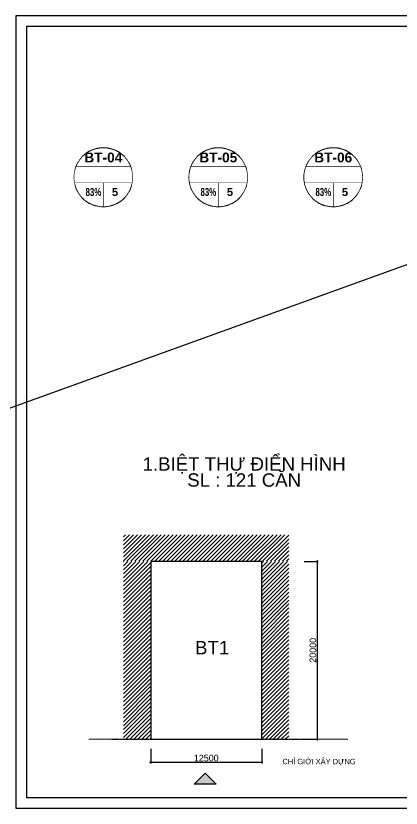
# Model space of a CAD drawing. Header units: metres. Extents: x 551291 to 569219, y 2064429 to 2066248.
# Drawn here: x 551291 to 552159, y 2064429 to 2066211 of the extents above; entities that cross this region are included whole.
import ezdxf
from ezdxf.enums import TextEntityAlignment as Align

# ---------------------------------------------------------------- set-up
doc = ezdxf.new("R2010")
doc.units = ezdxf.units.M
doc.linetypes.add('CENTER2', pattern=[1.125, 0.75, -0.125, 0.125, -0.125])
doc.linetypes.add('X-5M-G-2 lech tang$0$HIDDEN', pattern=[0.375, 0.25, -0.125])
doc.layers.get('0').update_dxf_attribs({"linetype": 'CONTINUOUS'})
doc.layers.get('DEFPOINTS').update_dxf_attribs({"linetype": 'CONTINUOUS'})
doc.layers.add('0_IW9_HATCH', color=8, linetype='CONTINUOUS', lineweight=18)
for name, color, linetype in [('cd', 1, 'CONTINUOUS'), ('loKBT', 42, 'CONTINUOUS'), ('SOLO', 7, 'CONTINUOUS'), ('TEXT25', 2, 'CONTINUOUS'), ('TIMDUONG', 1, 'CONTINUOUS'), ('ViaHeS', 32, 'CONTINUOUS')]:
    doc.layers.add(name, color=color, linetype=linetype)
doc.styles.add('VNIH', font='')
doc.styles.get('VNIH').set_extended_font_data('VNI-Helve', bold=True)
doc.dimstyles.new('Copy of 1000 X20', dxfattribs={"dimtxt": 8, "dimasz": 4.5, "dimexe": 2.5, "dimexo": 6, "dimgap": 2, "dimtad": 1, "dimdec": 0, "dimlfac": 50, "dimzin": 0, "dimdsep": 46, "dimtxsty": 'Standard', "dimblk1": 'DOTSMALL', "dimblk2": 'DOTSMALL', "dimsah": 1, "dimcen": 0.09, "dimdle": 2.5, "dimclrd": 2, "dimclrt": 2, "dimadec": 0, "dimazin": 0, "dimtfac": 1, "dimtdec": 0, "dimtofl": 0, "dimtmove": 2, "dimatfit": 3, "dimldrblk": 'DOTSMALL', "dimfxl": 0, "dimtolj": 1, "dimtzin": 0, "dimarcsym": 0})

# ---------------------------------------------------------------- blocks, each defined once
blk = doc.blocks.new('_DotSmall')
at = {"color": 0, "linetype": 'ByBlock', "const_width": 0.5}
blk.add_lwpolyline([(-0.0625, 0, 1), (0.0625, 0, 1)], format="xyb", close=True, dxfattribs=at)
blk = doc.blocks.new('*D10')
at = {"layer": 'DEFPOINTS', "color": 0, "linetype": 'Continuous'}
for p in [(551595, 2064568.9), (551845, 2064568.9), (551845, 2064532.3)]:
    blk.add_point(p, dxfattribs=at)
at = {"layer": 'SOLO', "color": 0, "linetype": 'Continuous', "lineweight": -2}
for p, q in [((551595, 2064562.9), (551595, 2064529.8)), ((551845, 2064562.9), (551845, 2064529.8))]:
    blk.add_line(p, q, dxfattribs=at)
at = {"layer": 'SOLO', "color": 2, "linetype": 'Continuous', "lineweight": -2}
blk.add_line((551592.5, 2064532.3), (551847.5, 2064532.3), dxfattribs=at)
at = {"layer": 'SOLO', "color": 2, "linetype": 'Continuous', "lineweight": -2, "xscale": 4.5, "yscale": 4.5, "zscale": 4.5, "rotation": 180}
blk.add_blockref('_DotSmall', (551595, 2064532.3), dxfattribs=at)
at = {"layer": 'SOLO', "color": 2, "linetype": 'Continuous', "lineweight": -2, "xscale": 4.5, "yscale": 4.5, "zscale": 4.5}
blk.add_blockref('_DotSmall', (551845, 2064532.3), dxfattribs=at)
at = {"layer": 'SOLO', "color": 2, "linetype": 'Continuous', "insert": (551720, 2064541.8), "char_height": 15, "attachment_point": 5}
blk.add_mtext('\\A1;12500', dxfattribs=at)
blk = doc.blocks.new('*D11')
at = {"layer": 'DEFPOINTS', "color": 0, "linetype": 'Continuous'}
for p in [(551934.1, 2064984.2), (551934.1, 2064584.2), (551969.6, 2064584.2)]:
    blk.add_point(p, dxfattribs=at)
at = {"layer": 'SOLO', "color": 0, "linetype": 'Continuous', "lineweight": -2}
for p, q in [((551940.1, 2064984.2), (551972.1, 2064984.2)), ((551940.1, 2064584.2), (551972.1, 2064584.2))]:
    blk.add_line(p, q, dxfattribs=at)
at = {"layer": 'SOLO', "color": 2, "linetype": 'Continuous', "lineweight": -2}
blk.add_line((551969.6, 2064986.7), (551969.6, 2064581.7), dxfattribs=at)
at = {"layer": 'SOLO', "color": 2, "linetype": 'Continuous', "lineweight": -2, "xscale": 4.5, "yscale": 4.5, "zscale": 4.5}
for p, rotation in [((551969.6, 2064984.2), 90), ((551969.6, 2064584.2), 270)]:
    blk.add_blockref('_DotSmall', p, dxfattribs=dict(at, rotation=rotation))
at = {"layer": 'SOLO', "color": 2, "linetype": 'Continuous', "insert": (551960.1, 2064784.2), "char_height": 15, "attachment_point": 5, "rotation": 90}
blk.add_mtext('\\A1;20000', dxfattribs=at)
blk = doc.blocks.new('gdgdfytytrytytyt')
at = {"layer": 'TEXT25', "color": 2, "linetype": 'Continuous', "flags": 128}
blk.add_lwpolyline([(0, 5.44), (-0.33, 5.43), (-0.65, 5.4), (-0.97, 5.34), (-1.29, 5.26), (-1.6, 5.15), (-1.9, 5.03), (-2.2, 4.88), (-2.48, 4.71), (-2.75, 4.53), (-3, 4.32), (-3.24, 4.1), (-3.46, 3.86), (-3.67, 3.61), (-3.85, 3.34), (-4.02, 3.06), (-4.17, 2.76), (-4.29, 2.46), (-4.4, 2.15), (-4.48, 1.83), (-4.53, 1.51), (-4.57, 1.19), (-4.58, 0.86), (-4.57, 0.53), (-4.53, 0.21), (-4.48, -0.11), (-4.4, -0.43), (-4.29, -0.74), (-4.17, -1.04), (-4.02, -1.33), (-3.85, -1.62), (-3.67, -1.88), (-3.46, -2.14), (-3.24, -2.38), (-3, -2.6), (-2.75, -2.81), (-2.48, -2.99), (-2.2, -3.16), (-1.9, -3.31), (-1.6, -3.43), (-1.29, -3.54), (-0.97, -3.62), (-0.65, -3.67), (-0.33, -3.71), (0, -3.72), (0.33, -3.71), (0.65, -3.67), (0.97, -3.62), (1.29, -3.54), (1.6, -3.43), (1.9, -3.31), (2.2, -3.16), (2.48, -2.99), (2.75, -2.81), (3, -2.6), (3.24, -2.38), (3.46, -2.14), (3.67, -1.88), (3.85, -1.62), (4.02, -1.33), (4.17, -1.04), (4.29, -0.74), (4.4, -0.43), (4.48, -0.11), (4.53, 0.21), (4.57, 0.53), (4.58, 0.86), (4.57, 1.19), (4.53, 1.51), (4.48, 1.83), (4.4, 2.15), (4.29, 2.46), (4.17, 2.76), (4.02, 3.06), (3.85, 3.34), (3.67, 3.61), (3.46, 3.86), (3.24, 4.1), (3, 4.32), (2.75, 4.53), (2.48, 4.71), (2.2, 4.88), (1.9, 5.03), (1.6, 5.15), (1.29, 5.26), (0.97, 5.34), (0.65, 5.4), (0.33, 5.43)], close=True, dxfattribs=at)
at = {"color": 2, "linetype": 'Continuous'}
blk.add_wipeout([(0, 5.44), (-0.33, 5.43), (-0.65, 5.4), (-0.97, 5.34), (-1.29, 5.26), (-1.6, 5.15), (-1.9, 5.03), (-2.2, 4.88), (-2.48, 4.71), (-2.75, 4.53), (-3, 4.32), (-3.24, 4.1), (-3.46, 3.86), (-3.67, 3.61), (-3.85, 3.34), (-4.02, 3.06), (-4.17, 2.76), (-4.29, 2.46), (-4.4, 2.15), (-4.48, 1.83), (-4.53, 1.51), (-4.57, 1.19), (-4.58, 0.86), (-4.57, 0.53), (-4.53, 0.21), (-4.48, -0.11), (-4.4, -0.43), (-4.29, -0.74), (-4.17, -1.04), (-4.02, -1.33), (-3.85, -1.62), (-3.67, -1.88), (-3.46, -2.14), (-3.24, -2.38), (-3, -2.6), (-2.75, -2.81), (-2.48, -2.99), (-2.2, -3.16), (-1.9, -3.31), (-1.6, -3.43), (-1.29, -3.54), (-0.97, -3.62), (-0.65, -3.67), (-0.33, -3.71), (0, -3.72), (0.33, -3.71), (0.65, -3.67), (0.97, -3.62), (1.29, -3.54), (1.6, -3.43), (1.9, -3.31), (2.2, -3.16), (2.48, -2.99), (2.75, -2.81), (3, -2.6), (3.24, -2.38), (3.46, -2.14), (3.67, -1.88), (3.85, -1.62), (4.02, -1.33), (4.17, -1.04), (4.29, -0.74), (4.4, -0.43), (4.48, -0.11), (4.53, 0.21), (4.57, 0.53), (4.58, 0.86), (4.57, 1.19), (4.53, 1.51), (4.48, 1.83), (4.4, 2.15), (4.29, 2.46), (4.17, 2.76), (4.02, 3.06), (3.85, 3.34), (3.67, 3.61), (3.46, 3.86), (3.24, 4.1), (3, 4.32), (2.75, 4.53), (2.48, 4.71), (2.2, 4.88), (1.9, 5.03), (1.6, 5.15), (1.29, 5.26), (0.97, 5.34), (0.65, 5.4), (0.33, 5.43)], dxfattribs=at).dxf.layer = 'TEXT25'
blk.add_wipeout([(0, 5.44), (-0.33, 5.43), (-0.65, 5.4), (-0.97, 5.34), (-1.29, 5.26), (-1.6, 5.15), (-1.9, 5.03), (-2.2, 4.88), (-2.48, 4.71), (-2.75, 4.53), (-3, 4.32), (-3.24, 4.1), (-3.46, 3.86), (-3.67, 3.61), (-3.85, 3.34), (-4.02, 3.06), (-4.17, 2.76), (-4.29, 2.46), (-4.4, 2.15), (-4.48, 1.83), (-4.53, 1.51), (-4.57, 1.19), (-4.58, 0.86), (-4.57, 0.53), (-4.53, 0.21), (-4.48, -0.11), (-4.4, -0.43), (-4.29, -0.74), (-4.17, -1.04), (-4.02, -1.33), (-3.85, -1.62), (-3.67, -1.88), (-3.46, -2.14), (-3.24, -2.38), (-3, -2.6), (-2.75, -2.81), (-2.48, -2.99), (-2.2, -3.16), (-1.9, -3.31), (-1.6, -3.43), (-1.29, -3.54), (-0.97, -3.62), (-0.65, -3.67), (-0.33, -3.71), (0, -3.72), (0.33, -3.71), (0.65, -3.67), (0.97, -3.62), (1.29, -3.54), (1.6, -3.43), (1.9, -3.31), (2.2, -3.16), (2.48, -2.99), (2.75, -2.81), (3, -2.6), (3.24, -2.38), (3.46, -2.14), (3.67, -1.88), (3.85, -1.62), (4.02, -1.33), (4.17, -1.04), (4.29, -0.74), (4.4, -0.43), (4.48, -0.11), (4.53, 0.21), (4.57, 0.53), (4.58, 0.86), (4.57, 1.19), (4.53, 1.51), (4.48, 1.83), (4.4, 2.15), (4.29, 2.46), (4.17, 2.76), (4.02, 3.06), (3.85, 3.34), (3.67, 3.61), (3.46, 3.86), (3.24, 4.1), (3, 4.32), (2.75, 4.53), (2.48, 4.71), (2.2, 4.88), (1.9, 5.03), (1.6, 5.15), (1.29, 5.26), (0.97, 5.34), (0.65, 5.4), (0.33, 5.43)], dxfattribs=at).dxf.layer = 'TEXT25'
at = {"layer": 'TEXT25', "color": 2, "ltscale": 1.3, "const_width": 0.0864, "flags": 128}
blk.add_lwpolyline([(-4.58, 0.86, 1), (4.58, 0.86, 1)], format="xyb", close=True, dxfattribs=at)
for points in [[(-4.25, 2.56), (4.25, 2.56)], [(-4.5, 0), (4.5, 0)], [(0, 0), (0, -3.72)]]:
    blk.add_lwpolyline(points, dxfattribs=at)
at = {"layer": 'TEXT25', "color": 2, "linetype": 'Continuous', "style": 'VNIH'}
for tag, height, p in [('A', 2, (0, 3.96)), ('DT', 1.25, (0, 1.33)), ('TC', 1.25, (1.83, -1.44))]:
    blk.add_attdef(tag, text='', height=height, dxfattribs=at).set_placement(p, align=Align.MIDDLE_CENTER)
at = {"layer": 'TEXT25', "color": 2, "linetype": 'Continuous', "style": 'VNIH', "width": 0.7}
blk.add_attdef('100%', text='', height=1.25, dxfattribs=at).set_placement((-1.72, -1.44), align=Align.MIDDLE_CENTER)

msp = doc.modelspace()

# ---------------------------------------------------------------- hatches: boundary and pattern name
at = {"layer": '0_IW9_HATCH', "linetype": 'Continuous'}
h = msp.add_hatch(dxfattribs=at)
h.set_pattern_fill('ANSI31', color=256, scale=2)
h.set_pattern_definition([(45, (-3687.0966, 228.832), (-4.49012806, 4.49012806), [])])
h.paths.add_polyline_path([(551905.769, 2064984.632), (551533.428, 2064984.632), (551533.428, 2065044.02), (551905.769, 2065044.02)])
h = msp.add_hatch(dxfattribs=at)
h.set_pattern_fill('ANSI31', color=256, scale=2)
h.set_pattern_definition([(45, (551570.643, 2064804.594), (-4.49013, 4.49013), [])])
h.paths.add_polyline_path([(551594.973, 2064984.196), (551533.428, 2064984.196), (551533.428, 2064584.196), (551594.973, 2064584.196)])
h = msp.add_hatch(dxfattribs=at)
h.set_pattern_fill('ANSI31', color=256, scale=2)
h.set_pattern_definition([(45, (-3873.1765, 228.832), (-4.49012806, 4.49012806), [])])
h.paths.add_polyline_path([(551905.769, 2064984.196), (551844.973, 2064984.196), (551844.973, 2064584.196), (551905.769, 2064584.196)])
at = {"layer": 'TEXT25'}
h = msp.add_hatch(color=2, dxfattribs=at)
h.dxf.hatch_style = 1
h.paths.add_polyline_path([(551692.495, 2064483.12), (551717.495, 2064508.12), (551742.495, 2064483.12), (551717.495, 2064483.12)])

# ---------------------------------------------------------------- linework, layer by layer
at = {"layer": 'cd', "color": 12, "linetype": 'X-5M-G-2 lech tang$0$HIDDEN', "ltscale": 50, "const_width": 2, "flags": 128}
msp.add_lwpolyline([(551455.206, 2064584.196), (552038.808, 2064584.196)], dxfattribs=at)
at = {"layer": 'loKBT'}
msp.add_lwpolyline([(551844.973, 2064984.196), (551594.973, 2064984.196), (551594.973, 2064584.196), (551844.973, 2064584.196)], close=True, dxfattribs=at)
at = {"layer": 'TEXT25', "color": 2}
msp.add_lwpolyline([(551692.495, 2064483.12), (551717.495, 2064508.12), (551742.495, 2064483.12), (551717.495, 2064483.12)], close=True, dxfattribs=at)
at = {"layer": 'TIMDUONG', "color": 12, "linetype": 'CENTER2', "ltscale": 20}
msp.add_lwpolyline([(551507.692, 2064584.196), (551943.947, 2064584.196)], dxfattribs=at)

# ---------------------------------------------------------------- block references
at = {"layer": 'TEXT25', "color": 2}
ref = msp.add_blockref('gdgdfytytrytytyt', (551488.319, 2065835.723), dxfattribs=dict(at, xscale=14.4, yscale=14.4, zscale=14.4))
ref.add_attrib('TC', '5', dxfattribs={"layer": '0', "linetype": 'Continuous', "height": 18, "style": 'VNIH'}).set_placement((551514.66, 2065814.996), align=Align.MIDDLE_CENTER)
ref.add_attrib('100%', ' 83%', dxfattribs={"layer": '0', "linetype": 'Continuous', "height": 18, "style": 'VNIH', "width": 0.7}).set_placement((551463.529, 2065814.996), align=Align.MIDDLE_CENTER)
ref.add_attrib('A', 'BT-04', dxfattribs={"layer": '0', "linetype": 'Continuous', "height": 22, "style": 'VNIH'}).set_placement((551488.319, 2065892.684), align=Align.MIDDLE_CENTER)
ref = msp.add_blockref('gdgdfytytrytytyt', (551747.082, 2065835.723), dxfattribs=dict(at, xscale=14.4, yscale=14.4, zscale=14.4))
ref.add_attrib('TC', '5', dxfattribs={"layer": '0', "linetype": 'Continuous', "height": 18, "style": 'VNIH'}).set_placement((551773.422, 2065814.996), align=Align.MIDDLE_CENTER)
ref.add_attrib('100%', ' 83%', dxfattribs={"layer": '0', "linetype": 'Continuous', "height": 18, "style": 'VNIH', "width": 0.7}).set_placement((551722.291, 2065814.996), align=Align.MIDDLE_CENTER)
ref.add_attrib('A', 'BT-05', dxfattribs={"layer": '0', "linetype": 'Continuous', "height": 22, "style": 'VNIH'}).set_placement((551747.082, 2065892.684), align=Align.MIDDLE_CENTER)
ref = msp.add_blockref('gdgdfytytrytytyt', (552005.844, 2065835.723), dxfattribs=dict(at, xscale=14.4, yscale=14.4, zscale=14.4))
ref.add_attrib('TC', '5', dxfattribs={"layer": '0', "linetype": 'Continuous', "height": 18, "style": 'VNIH'}).set_placement((552032.184, 2065814.996), align=Align.MIDDLE_CENTER)
ref.add_attrib('100%', ' 83%', dxfattribs={"layer": '0', "linetype": 'Continuous', "height": 18, "style": 'VNIH', "width": 0.7}).set_placement((551981.053, 2065814.996), align=Align.MIDDLE_CENTER)
ref.add_attrib('A', 'BT-06', dxfattribs={"layer": '0', "linetype": 'Continuous', "height": 22, "style": 'VNIH'}).set_placement((552005.844, 2065892.684), align=Align.MIDDLE_CENTER)

# ---------------------------------------------------------------- texts
at = {"layer": 'TEXT25', "color": 2, "attachment_point": 5, "line_spacing_factor": 0.72}
for s, insert, char_height, width in [('{\\fArial|b0|i0|c163|p34;1.BIỆT THỰ ĐIỂN HÌNH \\PSL : 121 CĂN}', (551805.326, 2065185.039), 30, 550.97184), ('{\\fArial|b0|i0|c163|p34;BT1}', (551733.225, 2064790.22), 30, 118.47986), ('{\\fArial|b0|i0|c163|p34;CHỈ GIỚI XÂY DỰNG}', (551973.792, 2064532.78), 12, 188.80841)]:
    msp.add_mtext(s, dxfattribs=dict(at, insert=insert, char_height=char_height, width=width))

# ---------------------------------------------------------------- dimensions: what is measured, and where the dimension line sits
at = {"layer": 'SOLO', "linetype": 'Continuous'}
dim = msp.add_linear_dim(base=(551969.565, 2064584.196), p1=(551934.106, 2064984.196), p2=(551934.106, 2064584.196), angle=90, dimstyle='Copy of 1000 X20', override={"dimtxt": 15}, dxfattribs=at)
dim.commit()
dim.dimension.update_dxf_attribs({"geometry": '*D11', "text_midpoint": (551960.065, 2064784.196)})
dim = msp.add_linear_dim(base=(551844.973, 2064532.314), p1=(551594.973, 2064568.901), p2=(551844.973, 2064568.901), dimstyle='Copy of 1000 X20', override={"dimtxt": 15}, dxfattribs=at)
dim.commit()
dim.dimension.update_dxf_attribs({"geometry": '*D10', "text_midpoint": (551719.973, 2064541.814)})

# ---------------------------------------------------------------- next in the draw order: linework, layer by layer
for points in [[(551291.35, 2064429.202), (553811.35, 2064429.202), (553811.35, 2066211.202), (551291.35, 2066211.202)], [(551315.35, 2064453.202), (553787.35, 2064453.202), (553787.35, 2066187.202), (551315.35, 2066187.202)]]:
    msp.add_lwpolyline(points, close=True, dxfattribs=at)
at = {"layer": 'ViaHeS'}
msp.add_xline((552784.171, 2065873.696), (0.94038149, 0.34012154), dxfattribs=at)

doc.saveas('drawing.dxf')
